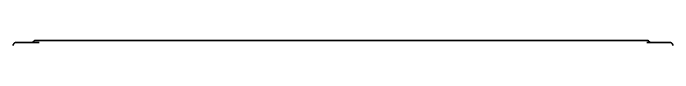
# Model space of a CAD drawing. Extents: x 5987 to 10491, y -672 to 3708.
# Drawn here: x 6356.1 to 6559.1, y 1625.1 to 1626.6 of the extents above; entities that cross this region are included whole.
import ezdxf

# ---------------------------------------------------------------- set-up
doc = ezdxf.new("R2010")
doc.units = 0
doc.header["$LTSCALE"] = 5
doc.layers.add('1', color=7, linetype='CONTINUOUS', true_color=0xffffff)

msp = doc.modelspace()

# ---------------------------------------------------------------- linework, layer by layer
at = {"layer": '1', "color": 7, "linetype": 'Continuous', "lineweight": 35}
for p, q in [((6363.07, 1626.63), (6551.07, 1626.63)), ((6364.07, 1626.03), (6357.02, 1626.03)), ((6558.13, 1626.03), (6551.07, 1626.03))]:
    msp.add_line(p, q, dxfattribs=at)
for centre, start, end in [((6363.07, 1625.63), 90, 156.4218), ((6551.07, 1625.63), 23.5782, 90)]:
    msp.add_arc(centre, 1, start, end, dxfattribs=at)
for points, knots in [([(6356.07, 1625.07), (6356.07, 1625.13), (6356.08, 1625.19), (6356.1, 1625.28), (6356.1, 1625.31), (6356.12, 1625.37), (6356.13, 1625.4), (6356.16, 1625.49), (6356.19, 1625.55), (6356.24, 1625.62), (6356.26, 1625.65), (6356.29, 1625.69), (6356.3, 1625.7), (6356.32, 1625.72), (6356.33, 1625.73), (6356.39, 1625.79), (6356.43, 1625.83), (6356.5, 1625.87), (6356.51, 1625.88), (6356.54, 1625.9), (6356.55, 1625.91), (6356.59, 1625.93), (6356.65, 1625.96), (6356.71, 1625.98), (6356.75, 1625.99), (6356.77, 1625.99), (6356.8, 1626), (6356.81, 1626), (6356.89, 1626.02), (6356.95, 1626.03), (6357.02, 1626.03)], [0, 0, 0, 0, 0.125, 0.125, 0.1875, 0.1875, 0.25, 0.25, 0.375, 0.375, 0.4375, 0.4375, 0.46875, 0.46875, 0.5, 0.5, 0.625, 0.625, 0.65625, 0.65625, 0.6875, 0.6875, 0.75, 0.8125, 0.8125, 0.84375, 0.84375, 0.875, 0.875, 1, 1, 1, 1]), ([(6558.13, 1626.03), (6558.19, 1626.03), (6558.26, 1626.02), (6558.35, 1626), (6558.38, 1625.99), (6558.42, 1625.98), (6558.44, 1625.98), (6558.47, 1625.97), (6558.48, 1625.96), (6558.55, 1625.93), (6558.61, 1625.9), (6558.67, 1625.86), (6558.68, 1625.85), (6558.71, 1625.83), (6558.72, 1625.82), (6558.76, 1625.79), (6558.78, 1625.77), (6558.85, 1625.7), (6558.88, 1625.65), (6558.93, 1625.59), (6558.94, 1625.57), (6558.95, 1625.55), (6558.97, 1625.5), (6559.01, 1625.43), (6559.03, 1625.37), (6559.04, 1625.31), (6559.05, 1625.28), (6559.07, 1625.19), (6559.07, 1625.13), (6559.07, 1625.07)], [0, 0, 0, 0, 0.125, 0.125, 0.1875, 0.1875, 0.21875, 0.21875, 0.25, 0.25, 0.375, 0.375, 0.40625, 0.40625, 0.4375, 0.4375, 0.5, 0.5, 0.625, 0.625, 0.65625, 0.65625, 0.6875, 0.75, 0.8125, 0.8125, 0.875, 0.875, 1, 1, 1, 1])]:
    msp.add_open_spline(points, degree=3, knots=knots, dxfattribs=at)

doc.saveas('drawing.dxf')
